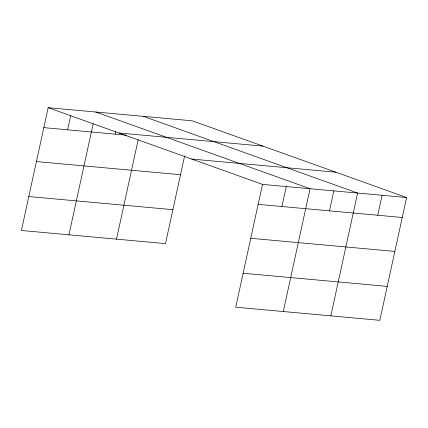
<?xml version="1.0" encoding="UTF-8"?>
<svg xmlns="http://www.w3.org/2000/svg" width="428" height="428" viewBox="0 0 428 428"><rect width="100%" height="100%" fill="white"/><g stroke="black" fill="none" stroke-linecap="round" stroke-linejoin="round"><path stroke-width="0.64" d="M48.177 107.674L262.508 184.388L235.732 307.192L379.823 320.326L406.6 197.522L192.268 120.808L48.177 107.674L21.4 230.478L165.492 243.612L184.645 155.781M67.597 129.807L70.69 115.64M68.951 234.811L93.197 123.601M115.148 134.141L115.71 131.567M116.502 239.145L138.212 139.571M281.929 206.521L286.284 186.555M283.283 311.525L310.059 188.721L95.728 112.008M329.48 210.854L333.835 190.888M330.833 315.859L357.61 193.055L143.278 116.341M377.753 215.252L382.102 195.286M118.904 132.99L262.995 146.125M43.822 127.64L126.378 135.162M191.776 159.072L335.873 172.206M36.423 161.575L180.514 174.71M262.508 184.388L406.6 197.522M258.154 204.354L402.245 217.483M28.799 196.543L172.891 209.677M250.755 238.289L394.846 251.423M243.131 273.257L387.222 286.385"/></g></svg>
